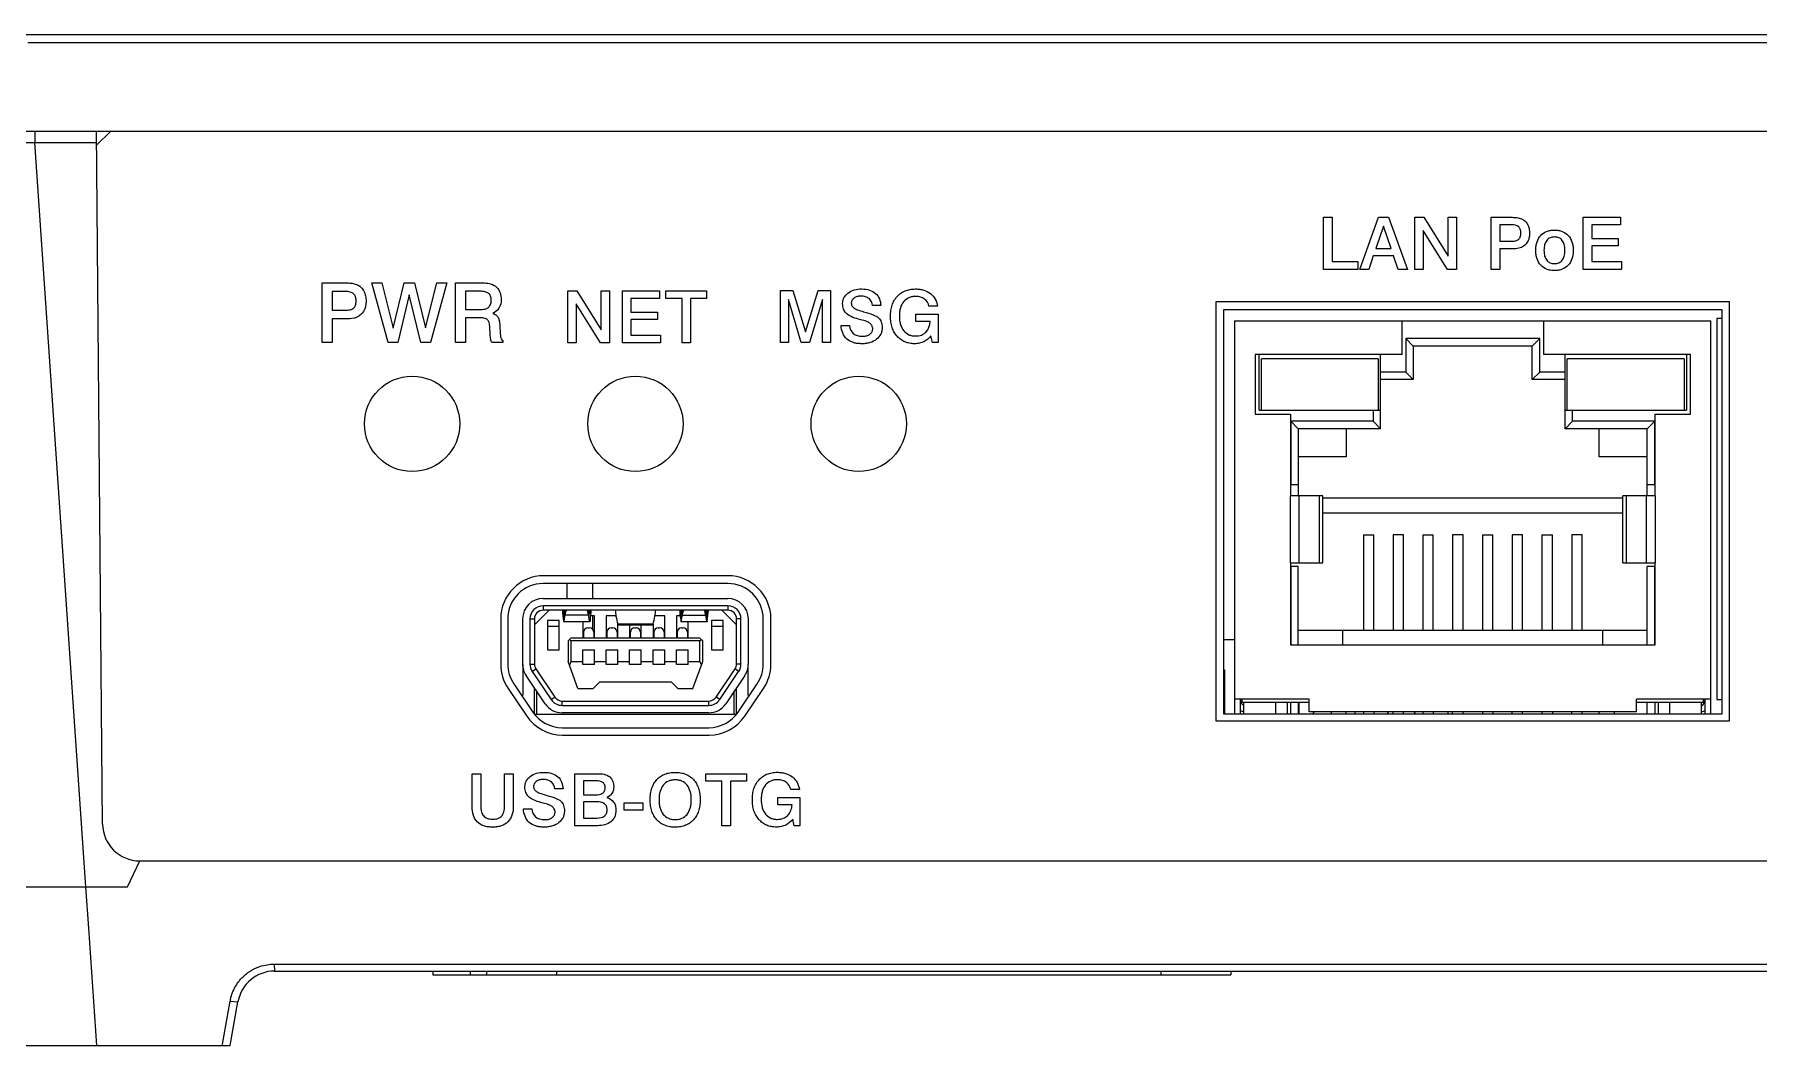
# Model space of a CAD drawing. Header units: inches. Extents: x 0 to 22, y 0 to 17.
# Drawn here: x 3.305 to 5.621, y 8.052 to 9.41 of the extents above; entities that cross this region are included whole.
import ezdxf

# ---------------------------------------------------------------- set-up
doc = ezdxf.new("R2010")
doc.units = ezdxf.units.IN
doc.header["$LTSCALE"] = 1.21
doc.header["$MEASUREMENT"] = 0
doc.layers.get('0').update_dxf_attribs({"linetype": 'CONTINUOUS'})
doc.layers.add('3_ALL_AXES', color=7, linetype='CONTINUOUS')
doc.layers.add('7_ALL_FEATURES', color=7, linetype='CONTINUOUS')

msp = doc.modelspace()

# ---------------------------------------------------------------- linework, layer by layer
at = {"color": 7, "linetype": 'Continuous'}
for p, q in [((2.9024, 9.4098), (7.9224, 9.4098)), ((2.9014, 9.2798), (7.9234, 9.2798)), ((3.3965, 8.3493), (3.3884, 9.2798)), ((3.4074, 9.2798), (3.3885, 9.2609)), ((2.9026, 9.2648), (3.3885, 9.2648)), ((4.9024, 9.04), (4.9024, 8.4973)), ((5.5724, 9.04), (4.9024, 9.04)), ((5.5724, 8.4973), (5.5724, 9.04)), ((4.9174, 9.025), (4.9174, 8.4973)), ((4.9174, 9.025), (5.5574, 9.025)), ((5.1424, 8.98), (5.1424, 9.025)), ((5.3324, 9.025), (5.3324, 8.98)), ((5.5574, 8.4973), (5.5574, 9.025)), ((5.5653, 9.0281), (5.5653, 8.5165)), ((5.5724, 9.0281), (5.5653, 9.0281)), ((5.1474, 9.0013), (5.1474, 8.9563)), ((5.1474, 9.0013), (5.1574, 8.9913)), ((5.3274, 9.0013), (5.1474, 9.0013)), ((5.1574, 8.9913), (5.1574, 8.9463)), ((5.3174, 8.9913), (5.1574, 8.9913)), ((5.3274, 9.0013), (5.3174, 8.9913)), ((5.3174, 8.9463), (5.3174, 8.9913)), ((5.3274, 8.9563), (5.3274, 9.0013)), ((4.9449, 8.98), (4.9449, 8.9)), ((5.1424, 8.98), (4.9449, 8.98)), ((4.9504, 8.9053), (4.9504, 8.98)), ((4.9534, 8.9053), (4.9534, 8.9743)), ((5.1104, 8.9743), (4.9534, 8.9743)), ((5.1104, 8.9743), (5.1104, 8.9053)), ((5.1134, 8.8803), (5.1134, 8.98)), ((5.5299, 8.98), (5.3324, 8.98)), ((5.3614, 8.8803), (5.3614, 8.98)), ((5.3644, 8.9053), (5.3644, 8.9743)), ((5.5214, 8.9743), (5.3644, 8.9743)), ((5.5214, 8.9743), (5.5214, 8.9053)), ((5.5244, 8.98), (5.5244, 8.9053)), ((5.5299, 8.9), (5.5299, 8.98)), ((5.1474, 8.9563), (5.1134, 8.9563)), ((5.1574, 8.9463), (5.1134, 8.9463)), ((5.1474, 8.9563), (5.1574, 8.9463)), ((5.3274, 8.9563), (5.3174, 8.9463)), ((5.3614, 8.9463), (5.3174, 8.9463)), ((5.3614, 8.9563), (5.3274, 8.9563)), ((4.9449, 8.9), (4.9924, 8.9)), ((4.9504, 8.9053), (5.1134, 8.9053)), ((4.9924, 8.9), (4.9924, 8.79)), ((5.1034, 8.9053), (5.1034, 8.8903)), ((5.3614, 8.9053), (5.5244, 8.9053)), ((5.3714, 8.8903), (5.3714, 8.9053)), ((5.4824, 8.79), (5.4824, 8.9)), ((5.4824, 8.9), (5.5299, 8.9)), ((4.9929, 8.8903), (4.9929, 8.8053)), ((4.9929, 8.8903), (5.0029, 8.8803)), ((5.1034, 8.8903), (4.9929, 8.8903)), ((5.0029, 8.8803), (5.0029, 8.79)), ((5.1134, 8.8803), (5.0029, 8.8803)), ((5.0674, 8.8803), (5.0674, 8.8423)), ((5.1034, 8.8903), (5.1134, 8.8803)), ((5.3714, 8.8903), (5.3614, 8.8803)), ((5.4719, 8.8803), (5.3614, 8.8803)), ((5.4819, 8.8903), (5.3714, 8.8903)), ((5.4074, 8.8423), (5.4074, 8.8803)), ((5.4819, 8.8903), (5.4719, 8.8803)), ((5.4719, 8.79), (5.4719, 8.8803)), ((5.4819, 8.8053), (5.4819, 8.8903)), ((5.0674, 8.8423), (5.0029, 8.8423)), ((5.4719, 8.8423), (5.4074, 8.8423)), ((4.9924, 8.8053), (5.0029, 8.8053)), ((5.4719, 8.8053), (5.4824, 8.8053)), ((5.0359, 8.79), (4.9924, 8.79)), ((5.0359, 8.7), (5.0359, 8.79)), ((5.0359, 8.7873), (5.4389, 8.7873)), ((5.4389, 8.7), (5.4389, 8.79)), ((5.4824, 8.79), (5.4389, 8.79)), ((5.0359, 8.7673), (5.4389, 8.7673)), ((5.0904, 8.7376), (5.0904, 8.6098)), ((5.0904, 8.7376), (5.1044, 8.7376)), ((5.1044, 8.6098), (5.1044, 8.7376)), ((5.1304, 8.7376), (5.1304, 8.6098)), ((5.1444, 8.7376), (5.1304, 8.7376)), ((5.1444, 8.6098), (5.1444, 8.7376)), ((5.1704, 8.7376), (5.1704, 8.6098)), ((5.1704, 8.7376), (5.1844, 8.7376)), ((5.1844, 8.6098), (5.1844, 8.7376)), ((5.2104, 8.7376), (5.2104, 8.6098)), ((5.2244, 8.7376), (5.2104, 8.7376)), ((5.2244, 8.6098), (5.2244, 8.7376)), ((5.2504, 8.7376), (5.2504, 8.6098)), ((5.2504, 8.7376), (5.2644, 8.7376)), ((5.2644, 8.6098), (5.2644, 8.7376)), ((5.2904, 8.7376), (5.2904, 8.6098)), ((5.3044, 8.7376), (5.2904, 8.7376)), ((5.3044, 8.6098), (5.3044, 8.7376)), ((5.3304, 8.7376), (5.3304, 8.6098)), ((5.3304, 8.7376), (5.3444, 8.7376)), ((5.3444, 8.6098), (5.3444, 8.7376)), ((5.3704, 8.7376), (5.3704, 8.6098)), ((5.3844, 8.7376), (5.3704, 8.7376)), ((5.3844, 8.6098), (5.3844, 8.7376)), ((4.9924, 8.7), (4.9924, 8.59)), ((4.9924, 8.7), (5.0359, 8.7)), ((5.0029, 8.6953), (4.9924, 8.6953)), ((4.9929, 8.6953), (4.9929, 8.59)), ((5.0029, 8.59), (5.0029, 8.6953)), ((5.4389, 8.7), (5.4824, 8.7)), ((5.4824, 8.6953), (5.4719, 8.6953)), ((5.4719, 8.59), (5.4719, 8.6953)), ((5.4819, 8.59), (5.4819, 8.6953)), ((5.4824, 8.59), (5.4824, 8.7)), ((4.0207, 8.6523), (4.0207, 8.6723)), ((3.9884, 8.6523), (4.2365, 8.6523)), ((4.2365, 8.6424), (3.9884, 8.6424)), ((3.9609, 8.5642), (3.9609, 8.6247)), ((3.9707, 8.6247), (3.9707, 8.5642)), ((3.9963, 8.6365), (3.9766, 8.6169)), ((3.9766, 8.6247), (3.9766, 8.5642)), ((4.2365, 8.6365), (3.9884, 8.6365)), ((3.9943, 8.6228), (3.9943, 8.5834)), ((4.0101, 8.6228), (3.9943, 8.6228)), ((4.0101, 8.5834), (4.0101, 8.6228)), ((4.016, 8.6333), (4.0163, 8.6326)), ((4.016, 8.6219), (4.0163, 8.6208)), ((4.0511, 8.6208), (4.0163, 8.6208)), ((4.0416, 8.6208), (4.0416, 8.5991)), ((4.0514, 8.6333), (4.0511, 8.6326)), ((4.0514, 8.6219), (4.0511, 8.6208)), ((4.0573, 8.6287), (4.0524, 8.6287)), ((4.0573, 8.5991), (4.0573, 8.6287)), ((4.0731, 8.6287), (4.0731, 8.5991)), ((4.0864, 8.6287), (4.0731, 8.6287)), ((4.0888, 8.5991), (4.0888, 8.6178)), ((4.1361, 8.6178), (4.1361, 8.5991)), ((4.1518, 8.6287), (4.1385, 8.6287)), ((4.1518, 8.5991), (4.1518, 8.6287)), ((4.1676, 8.6287), (4.1676, 8.5991)), ((4.1725, 8.6287), (4.1676, 8.6287)), ((4.1735, 8.6333), (4.1738, 8.6326)), ((4.1735, 8.6219), (4.1738, 8.6208)), ((4.2086, 8.6208), (4.1738, 8.6208)), ((4.1833, 8.5991), (4.1833, 8.6208)), ((4.2089, 8.6333), (4.2086, 8.6326)), ((4.2089, 8.6219), (4.2086, 8.6208)), ((4.2148, 8.6228), (4.2148, 8.5834)), ((4.2305, 8.6228), (4.2148, 8.6228)), ((4.2483, 8.6169), (4.2286, 8.6365)), ((4.2305, 8.5834), (4.2305, 8.6228)), ((4.2483, 8.5642), (4.2483, 8.6247)), ((4.2542, 8.5642), (4.2542, 8.6247)), ((4.264, 8.6247), (4.264, 8.5642)), ((3.9943, 8.6149), (4.0101, 8.6149)), ((4.0219, 8.5952), (4.0258, 8.5991)), ((4.0219, 8.5952), (4.0219, 8.5676)), ((4.0258, 8.5952), (4.0239, 8.5972)), ((4.1991, 8.5991), (4.0258, 8.5991)), ((4.0258, 8.5952), (4.0258, 8.5676)), ((4.1991, 8.5952), (4.0258, 8.5952)), ((4.0426, 8.607), (4.0426, 8.5991)), ((4.0485, 8.6129), (4.0504, 8.6129)), ((4.0563, 8.607), (4.0563, 8.5991)), ((4.0741, 8.607), (4.0741, 8.5991)), ((4.08, 8.6129), (4.0819, 8.6129)), ((4.0878, 8.607), (4.0878, 8.5991)), ((4.0895, 8.6169), (4.1354, 8.6169)), ((4.1046, 8.6169), (4.1046, 8.5991)), ((4.1055, 8.607), (4.1055, 8.5991)), ((4.1115, 8.6129), (4.1134, 8.6129)), ((4.1193, 8.607), (4.1193, 8.5991)), ((4.1203, 8.5991), (4.1203, 8.6169)), ((4.137, 8.607), (4.137, 8.5991)), ((4.1429, 8.6129), (4.1449, 8.6129)), ((4.1508, 8.607), (4.1508, 8.5991)), ((4.1685, 8.607), (4.1685, 8.5991)), ((4.1744, 8.6129), (4.1764, 8.6129)), ((4.1823, 8.607), (4.1823, 8.5991)), ((4.203, 8.5952), (4.1991, 8.5991)), ((4.1991, 8.5952), (4.201, 8.5972)), ((4.1991, 8.5676), (4.1991, 8.5952)), ((4.203, 8.5676), (4.203, 8.5952)), ((4.2148, 8.6149), (4.2305, 8.6149)), ((4.9174, 8.5968), (4.9024, 8.5968)), ((5.0029, 8.6098), (5.4719, 8.6098)), ((5.0624, 8.6098), (5.0624, 8.59)), ((5.4124, 8.59), (5.4124, 8.6098)), ((3.9943, 8.5834), (4.0101, 8.5834)), ((4.0416, 8.5637), (4.0416, 8.5834)), ((4.0416, 8.5834), (4.0573, 8.5834)), ((4.0573, 8.5637), (4.0573, 8.5834)), ((4.0731, 8.5637), (4.0731, 8.5834)), ((4.0731, 8.5834), (4.0888, 8.5834)), ((4.0888, 8.5637), (4.0888, 8.5834)), ((4.1046, 8.5637), (4.1046, 8.5834)), ((4.1046, 8.5834), (4.1203, 8.5834)), ((4.1203, 8.5637), (4.1203, 8.5834)), ((4.1361, 8.5637), (4.1361, 8.5834)), ((4.1361, 8.5834), (4.1518, 8.5834)), ((4.1518, 8.5637), (4.1518, 8.5834)), ((4.1676, 8.5637), (4.1676, 8.5834)), ((4.1676, 8.5834), (4.1833, 8.5834)), ((4.1833, 8.5637), (4.1833, 8.5834)), ((4.2148, 8.5834), (4.2305, 8.5834)), ((4.9924, 8.59), (5.4824, 8.59)), ((3.9609, 8.5637), (3.9609, 8.5224)), ((3.9911, 8.5109), (3.9656, 8.5487)), ((3.9737, 8.5543), (3.9993, 8.5164)), ((3.9786, 8.5576), (4.0042, 8.5197)), ((4.0351, 8.5312), (4.0219, 8.5676)), ((4.0258, 8.5676), (4.0237, 8.5627)), ((4.0258, 8.5676), (4.0416, 8.5676)), ((4.0573, 8.5637), (4.0416, 8.5637)), ((4.0573, 8.5676), (4.0731, 8.5676)), ((4.0888, 8.5637), (4.0731, 8.5637)), ((4.0888, 8.5676), (4.1046, 8.5676)), ((4.1203, 8.5637), (4.1046, 8.5637)), ((4.1203, 8.5676), (4.1361, 8.5676)), ((4.1518, 8.5637), (4.1361, 8.5637)), ((4.1518, 8.5676), (4.1676, 8.5676)), ((4.1833, 8.5637), (4.1676, 8.5637)), ((4.1833, 8.5676), (4.1991, 8.5676)), ((4.1897, 8.5312), (4.203, 8.5676)), ((4.1991, 8.5676), (4.2012, 8.5627)), ((4.2207, 8.5197), (4.2462, 8.5576)), ((4.2256, 8.5164), (4.2511, 8.5543)), ((4.2593, 8.5487), (4.2337, 8.5109)), ((4.264, 8.5224), (4.264, 8.5637)), ((4.9024, 8.5563), (4.9039, 8.5563)), ((4.9039, 8.5563), (4.9039, 8.4973)), ((3.9766, 8.4975), (3.9766, 8.5324)), ((3.9798, 8.4968), (3.9798, 8.5278)), ((4.0351, 8.5312), (4.0556, 8.5312)), ((4.0556, 8.5312), (4.0645, 8.5401)), ((4.0645, 8.5401), (4.1604, 8.5401)), ((4.1604, 8.5401), (4.1693, 8.5312)), ((4.1693, 8.5312), (4.1897, 8.5312)), ((4.2451, 8.4968), (4.2451, 8.5278)), ((4.2483, 8.4975), (4.2483, 8.5324)), ((4.014, 8.5145), (4.2109, 8.5145)), ((4.014, 8.5086), (4.2109, 8.5086)), ((5.0174, 8.517), (4.9174, 8.517)), ((4.9251, 8.517), (4.9251, 8.4973)), ((4.9251, 8.5005), (4.9261, 8.5015)), ((5.0174, 8.5123), (4.9263, 8.5123)), ((4.9274, 8.5123), (4.9274, 8.517)), ((4.9299, 8.4973), (4.9299, 8.5123)), ((4.9729, 8.4973), (4.9729, 8.5123)), ((4.9879, 8.5123), (4.9879, 8.4973)), ((5.0029, 8.5123), (5.0029, 8.4973)), ((5.0039, 8.5123), (5.0039, 8.4973)), ((5.0174, 8.5), (5.0174, 8.517)), ((5.5574, 8.517), (5.4574, 8.517)), ((5.4574, 8.5), (5.4574, 8.517)), ((5.5486, 8.5123), (5.4574, 8.5123)), ((5.4719, 8.4973), (5.4719, 8.5123)), ((5.4869, 8.4973), (5.4869, 8.5123)), ((5.5019, 8.5123), (5.5019, 8.4973)), ((5.5449, 8.4973), (5.5449, 8.5123)), ((5.5474, 8.5123), (5.5474, 8.517)), ((5.5497, 8.4973), (5.5497, 8.517)), ((5.5653, 8.5165), (5.5724, 8.5165)), ((3.9773, 8.4968), (4.2475, 8.4968)), ((4.2109, 8.4987), (4.014, 8.4987)), ((4.9024, 8.4973), (5.5724, 8.4973)), ((5.4574, 8.5), (5.0174, 8.5)), ((5.0219, 8.4973), (5.0246, 8.5)), ((5.0474, 8.5), (5.0474, 8.4973)), ((5.0674, 8.4973), (5.0674, 8.5)), ((5.0789, 8.5), (5.0789, 8.4973)), ((5.0904, 8.5), (5.0904, 8.4973)), ((5.1044, 8.5), (5.1044, 8.4973)), ((5.1219, 8.4973), (5.1246, 8.5)), ((5.1304, 8.4973), (5.1304, 8.5)), ((5.1444, 8.4973), (5.1444, 8.5)), ((5.1582, 8.5), (5.1609, 8.4973)), ((5.1704, 8.5), (5.1704, 8.4973)), ((5.1844, 8.5), (5.1844, 8.4973)), ((5.2039, 8.5), (5.2039, 8.4973)), ((5.2104, 8.4973), (5.2104, 8.5)), ((5.2244, 8.4973), (5.2244, 8.5)), ((5.2504, 8.5), (5.2504, 8.4973)), ((5.2644, 8.5), (5.2644, 8.4973)), ((5.2904, 8.4973), (5.2904, 8.5)), ((5.3044, 8.4973), (5.3044, 8.5)), ((5.3304, 8.5), (5.3304, 8.4973)), ((5.3444, 8.5), (5.3444, 8.4973)), ((5.3704, 8.4973), (5.3704, 8.5)), ((5.3844, 8.4973), (5.3844, 8.5)), ((5.4074, 8.4973), (5.4074, 8.5)), ((5.4274, 8.5), (5.4274, 8.4973)), ((3.4301, 8.2648), (3.4464, 8.2998)), ((3.4464, 8.2998), (7.3784, 8.2998)), ((2.9778, 8.2648), (3.4301, 8.2648)), ((3.627, 8.161), (7.1979, 8.161)), ((3.6276, 8.1518), (7.1973, 8.1518)), ((3.8404, 8.1518), (3.8404, 8.1468)), ((3.8404, 8.1468), (4.9124, 8.1468)), ((3.9124, 8.1518), (3.9124, 8.1468)), ((4.9124, 8.1518), (4.9124, 8.1468)), ((3.5576, 8.0536), (3.5679, 8.1114)), ((3.568, 8.0518), (3.5783, 8.1105)), ((3.0243, 8.0518), (3.568, 8.0518)), ((3.5573, 8.0518), (3.5576, 8.0536))]:
    msp.add_line(p, q, dxfattribs=at)
at = {"color": 9, "linetype": 'Continuous'}
for p, q in [((3.2959, 9.399), (7.529, 9.399)), ((3.3055, 9.2798), (3.3055, 9.2648)), ((3.305, 9.2648), (3.3737, 8.2648)), ((4.9924, 8.7), (4.9924, 8.79)), ((5.0039, 8.79), (5.0039, 8.7)), ((5.0313, 8.7), (5.0313, 8.79)), ((5.4436, 8.79), (5.4436, 8.7)), ((5.471, 8.7), (5.471, 8.79)), ((5.4824, 8.79), (5.4824, 8.7)), ((3.9884, 8.6424), (3.9884, 8.6365)), ((4.2365, 8.6424), (4.2365, 8.6365)), ((3.9707, 8.6247), (3.9766, 8.6247)), ((4.016, 8.6219), (4.016, 8.6333)), ((4.016, 8.6333), (4.0167, 8.6333)), ((4.0179, 8.63), (4.0179, 8.6365)), ((4.0494, 8.63), (4.0179, 8.63)), ((4.0494, 8.6365), (4.0494, 8.63)), ((4.0507, 8.6333), (4.0514, 8.6333)), ((4.0514, 8.6333), (4.0514, 8.6219)), ((4.1361, 8.6178), (4.0888, 8.6178)), ((4.1735, 8.6333), (4.1735, 8.6219)), ((4.1742, 8.6333), (4.1735, 8.6333)), ((4.1754, 8.6365), (4.1754, 8.63)), ((4.1754, 8.63), (4.2069, 8.63)), ((4.2069, 8.63), (4.2069, 8.6365)), ((4.2089, 8.6333), (4.2082, 8.6333)), ((4.2089, 8.6219), (4.2089, 8.6333)), ((4.2542, 8.6247), (4.2483, 8.6247)), ((3.9707, 8.5642), (3.9766, 8.5642)), ((3.9737, 8.5543), (3.9786, 8.5576)), ((4.2511, 8.5543), (4.2462, 8.5576)), ((4.2542, 8.5642), (4.2483, 8.5642)), ((4.9039, 8.5268), (4.9024, 8.5268)), ((3.9993, 8.5164), (4.0042, 8.5197)), ((4.014, 8.5086), (4.014, 8.5145)), ((4.2109, 8.5086), (4.2109, 8.5145)), ((4.2256, 8.5164), (4.2207, 8.5197)), ((4.9926, 8.5123), (4.9926, 8.4973)), ((5.4823, 8.4973), (5.4823, 8.5123)), ((3.3737, 8.2648), (3.3775, 8.2094)), ((3.3775, 8.2094), (3.3884, 8.0518)), ((3.627, 8.161), (3.6276, 8.1518)), ((3.8904, 8.1518), (3.8904, 8.1468)), ((4.0064, 8.1518), (4.0064, 8.1468)), ((4.8184, 8.1518), (4.8184, 8.1468)), ((3.5679, 8.1114), (3.5783, 8.1105))]:
    msp.add_line(p, q, dxfattribs=at)
at = {"color": 2, "linetype": 'Continuous'}
for p, q in [((5.0367, 9.0943), (5.0367, 9.1642)), ((5.0367, 9.1642), (5.0483, 9.1642)), ((5.0483, 9.1642), (5.0483, 9.1049)), ((5.0856, 9.0943), (5.111, 9.1642)), ((5.1175, 9.1524), (5.1071, 9.1221)), ((5.111, 9.1642), (5.1241, 9.1642)), ((5.1279, 9.1221), (5.1175, 9.1524)), ((5.1241, 9.1642), (5.1497, 9.0943)), ((5.1594, 9.0943), (5.1594, 9.1642)), ((5.1594, 9.1642), (5.1717, 9.1642)), ((5.1717, 9.1642), (5.2043, 9.1119)), ((5.2043, 9.1119), (5.2043, 9.1642)), ((5.2043, 9.1642), (5.2156, 9.1642)), ((5.2156, 9.1642), (5.2156, 9.0943)), ((5.2622, 9.0943), (5.2622, 9.1642)), ((5.2622, 9.1642), (5.2889, 9.1642)), ((5.2739, 9.1541), (5.2739, 9.132)), ((5.2896, 9.1541), (5.2739, 9.1541)), ((5.3858, 9.0943), (5.3858, 9.1642)), ((5.3858, 9.1642), (5.436, 9.1642)), ((5.3973, 9.1539), (5.3973, 9.1357)), ((5.436, 9.1539), (5.3973, 9.1539)), ((5.436, 9.1642), (5.436, 9.1539)), ((5.1706, 9.1466), (5.1706, 9.0943)), ((5.2033, 9.0943), (5.1706, 9.1466)), ((5.2739, 9.132), (5.289, 9.132)), ((5.3973, 9.1357), (5.433, 9.1357)), ((5.433, 9.1357), (5.433, 9.1259)), ((5.0483, 9.1049), (5.0828, 9.1049)), ((5.0828, 9.1049), (5.0828, 9.0943)), ((5.1038, 9.1124), (5.0977, 9.0943)), ((5.131, 9.1124), (5.1038, 9.1124)), ((5.1071, 9.1221), (5.1279, 9.1221)), ((5.1373, 9.0943), (5.131, 9.1124)), ((5.2739, 9.1218), (5.2739, 9.0943)), ((5.2897, 9.1218), (5.2739, 9.1218)), ((5.3973, 9.1259), (5.3973, 9.1048)), ((5.433, 9.1259), (5.3973, 9.1259)), ((5.3973, 9.1048), (5.4372, 9.1048)), ((5.4372, 9.1048), (5.4372, 9.0943)), ((5.0828, 9.0943), (5.0367, 9.0943)), ((5.0977, 9.0943), (5.0856, 9.0943)), ((5.1497, 9.0943), (5.1373, 9.0943)), ((5.1706, 9.0943), (5.1594, 9.0943)), ((5.2156, 9.0943), (5.2033, 9.0943)), ((5.2739, 9.0943), (5.2622, 9.0943)), ((5.4372, 9.0943), (5.3858, 9.0943)), ((3.6916, 8.9962), (3.6916, 9.0761)), ((3.6916, 9.0761), (3.7221, 9.0761)), ((3.7049, 9.0646), (3.7049, 9.0394)), ((3.7229, 9.0646), (3.7049, 9.0646)), ((3.7802, 8.9962), (3.7584, 9.0761)), ((3.7584, 9.0761), (3.7718, 9.0761)), ((3.7718, 9.0761), (3.787, 9.0155)), ((3.787, 9.0155), (3.8015, 9.0761)), ((3.8085, 9.0601), (3.7931, 8.9962)), ((3.8015, 9.0761), (3.8156, 9.0761)), ((3.8242, 8.9962), (3.8085, 9.0601)), ((3.8156, 9.0761), (3.8305, 9.0158)), ((3.8305, 9.0158), (3.8457, 9.0761)), ((3.8589, 9.0761), (3.837, 8.9962)), ((3.8457, 9.0761), (3.8589, 9.0761)), ((3.8708, 8.9962), (3.8708, 9.0761)), ((3.8708, 9.0761), (3.9053, 9.0761)), ((3.8839, 9.0649), (3.8839, 9.0403)), ((3.9033, 9.0649), (3.8839, 9.0649)), ((3.9053, 9.0761), (3.9095, 9.076)), ((4.0214, 8.9955), (4.0214, 9.0654)), ((4.0214, 9.0654), (4.0338, 9.0654)), ((4.0338, 9.0654), (4.0663, 9.0131)), ((4.0663, 9.0131), (4.0663, 9.0654)), ((4.0663, 9.0654), (4.0776, 9.0654)), ((4.0776, 9.0654), (4.0776, 8.9955)), ((4.0948, 8.9955), (4.0948, 9.0654)), ((4.0948, 9.0654), (4.1449, 9.0654)), ((4.1449, 9.0654), (4.1449, 9.0552)), ((4.1534, 9.0552), (4.1534, 9.0654)), ((4.1534, 9.0654), (4.208, 9.0654)), ((4.208, 9.0654), (4.208, 9.0552)), ((4.3071, 8.9962), (4.3071, 9.0661)), ((4.3071, 9.0661), (4.324, 9.0661)), ((4.324, 9.0661), (4.3408, 9.0102)), ((4.3408, 9.0102), (4.3578, 9.0661)), ((4.3578, 9.0661), (4.3747, 9.0661)), ((4.3747, 9.0661), (4.3747, 8.9962)), ((3.7049, 9.0394), (3.7222, 9.0394)), ((3.8839, 9.0403), (3.903, 9.0403)), ((4.0326, 9.0478), (4.0326, 8.9955)), ((4.0653, 8.9955), (4.0326, 9.0478)), ((4.1062, 9.0552), (4.1062, 9.0369)), ((4.1449, 9.0552), (4.1062, 9.0552)), ((4.1062, 9.0369), (4.1419, 9.0369)), ((4.1419, 9.0369), (4.1419, 9.0271)), ((4.175, 9.0552), (4.1534, 9.0552)), ((4.175, 8.9955), (4.175, 9.0552)), ((4.1866, 9.0552), (4.1866, 8.9955)), ((4.208, 9.0552), (4.1866, 9.0552)), ((4.3179, 9.054), (4.3179, 8.9962)), ((4.335, 8.9962), (4.3179, 9.054)), ((4.3637, 9.054), (4.3464, 8.9962)), ((4.3637, 8.9962), (4.3637, 9.054)), ((4.4419, 9.0457), (4.4309, 9.0457)), ((4.4893, 9.0243), (4.4893, 9.034)), ((4.4893, 9.034), (4.5191, 9.034)), ((4.5183, 9.0447), (4.5068, 9.0447)), ((4.5191, 9.034), (4.5191, 8.9962)), ((3.7049, 9.0277), (3.7049, 8.9962)), ((3.723, 9.0277), (3.7049, 9.0277)), ((3.884, 9.0291), (3.884, 8.9962)), ((3.9042, 9.0291), (3.884, 9.0291)), ((3.9173, 9.0067), (3.9168, 9.0163)), ((3.9301, 9.0192), (3.9308, 9.0078)), ((4.1062, 9.0271), (4.1062, 9.006)), ((4.1419, 9.0271), (4.1062, 9.0271)), ((4.3888, 9.0187), (4.4, 9.0187)), ((4.4153, 9.0267), (4.4122, 9.0274)), ((4.5084, 9.0243), (4.4893, 9.0243)), ((3.7049, 8.9962), (3.6916, 8.9962)), ((3.7931, 8.9962), (3.7802, 8.9962)), ((3.837, 8.9962), (3.8242, 8.9962)), ((3.884, 8.9962), (3.8708, 8.9962)), ((3.9342, 8.9962), (3.9193, 8.9962)), ((3.9342, 8.9986), (3.9342, 8.9962)), ((4.0326, 8.9955), (4.0214, 8.9955)), ((4.0776, 8.9955), (4.0653, 8.9955)), ((4.1462, 8.9955), (4.0948, 8.9955)), ((4.1062, 9.006), (4.1462, 9.006)), ((4.1462, 9.006), (4.1462, 8.9955)), ((4.1866, 8.9955), (4.175, 8.9955)), ((4.3179, 8.9962), (4.3071, 8.9962)), ((4.3464, 8.9962), (4.335, 8.9962)), ((4.3747, 8.9962), (4.3637, 8.9962)), ((4.5114, 8.9962), (4.5095, 9.0051)), ((4.5191, 8.9962), (4.5114, 8.9962)), ((3.893, 8.3728), (3.893, 8.4169)), ((3.893, 8.4169), (3.9046, 8.4169)), ((3.9046, 8.4169), (3.9046, 8.3735)), ((3.9366, 8.3735), (3.9366, 8.4169)), ((3.9366, 8.4169), (3.9483, 8.4169)), ((3.9483, 8.4169), (3.9483, 8.3728)), ((4.0312, 8.347), (4.0312, 8.4169)), ((4.0312, 8.4169), (4.0615, 8.4169)), ((4.207, 8.4067), (4.207, 8.4169)), ((4.207, 8.4169), (4.2616, 8.4169)), ((4.2616, 8.4169), (4.2616, 8.4067)), ((4.0151, 8.3965), (4.004, 8.3965)), ((4.0426, 8.4072), (4.0426, 8.3885)), ((4.0595, 8.4072), (4.0426, 8.4072)), ((4.0426, 8.3885), (4.0591, 8.3885)), ((4.2286, 8.4067), (4.207, 8.4067)), ((4.2286, 8.347), (4.2286, 8.4067)), ((4.2402, 8.4067), (4.2402, 8.347)), ((4.2616, 8.4067), (4.2402, 8.4067)), ((4.3327, 8.3955), (4.3212, 8.3955)), ((3.9619, 8.3695), (3.9732, 8.3695)), ((3.9884, 8.3774), (3.9854, 8.3782)), ((4.0426, 8.379), (4.0426, 8.3573)), ((4.0602, 8.379), (4.0426, 8.379)), ((4.0974, 8.3678), (4.0974, 8.3778)), ((4.0974, 8.3778), (4.1223, 8.3778)), ((4.1223, 8.3678), (4.0974, 8.3678)), ((4.1223, 8.3778), (4.1223, 8.3678)), ((4.3036, 8.3751), (4.3036, 8.3848)), ((4.3036, 8.3848), (4.3335, 8.3848)), ((4.3228, 8.3751), (4.3036, 8.3751)), ((4.3335, 8.3848), (4.3335, 8.347)), ((4.0618, 8.347), (4.0312, 8.347)), ((4.0426, 8.3573), (4.0609, 8.3573)), ((4.2402, 8.347), (4.2286, 8.347)), ((4.3258, 8.347), (4.3239, 8.3558)), ((4.3335, 8.347), (4.3258, 8.347))]:
    msp.add_line(p, q, dxfattribs=at)
at = {"color": 7, "linetype": 'Continuous'}
for centre, radius, start, end in [((3.9884, 8.6247), 0.0276, 90, 180), ((3.9884, 8.6247), 0.0177, 90, 180), ((4.2365, 8.6247), 0.0276, 0, 90), ((4.2365, 8.6247), 0.0177, 0, 90), ((3.9884, 8.6247), 0.0118, 90, 180), ((4.1801, 8.6485), 0.1663, 184.1181, 189.2096), ((4.1834, 8.6603), 0.1696, 188.0691, 189.1854), ((3.884, 8.6603), 0.1696, 350.8146, 351.9309), ((3.8852, 8.6488), 0.1683, 350.8094, 353.1471), ((3.8884, 8.6484), 0.1652, 353.1429, 355.8873), ((4.1871, 8.6466), 0.1024, 185.6419, 190.0916), ((4.1938, 8.6478), 0.1092, 190.086, 195.961), ((4.0311, 8.6478), 0.1092, 344.039, 349.914), ((4.0378, 8.6466), 0.1024, 349.9084, 354.3581), ((4.3365, 8.6484), 0.1652, 184.1127, 186.8571), ((4.3396, 8.6488), 0.1683, 186.8529, 189.1906), ((4.3408, 8.6603), 0.1696, 188.0691, 189.1854), ((4.0415, 8.6603), 0.1696, 350.8146, 351.9309), ((4.0447, 8.6485), 0.1663, 350.7904, 355.8819), ((4.2365, 8.6247), 0.0118, 0, 90), ((4.0485, 8.607), 0.00591, 90, 180), ((4.0504, 8.607), 0.00591, 0, 90), ((4.08, 8.607), 0.00591, 90, 180), ((4.0819, 8.607), 0.00591, 0, 90), ((4.1115, 8.607), 0.00591, 90, 180), ((4.1134, 8.607), 0.00591, 0, 90), ((4.1429, 8.607), 0.00591, 90, 180), ((4.1449, 8.607), 0.00591, 0, 90), ((4.1744, 8.607), 0.00591, 90, 180), ((4.1764, 8.607), 0.00591, 0, 90), ((3.9884, 8.5642), 0.0276, 180, 214.0278), ((3.9884, 8.5642), 0.0177, 180, 214.0278), ((3.9884, 8.5642), 0.0118, 180, 214.0278), ((4.2365, 8.5642), 0.0118, 325.9722, 360), ((4.2365, 8.5642), 0.0177, 325.9722, 360), ((4.2365, 8.5642), 0.0276, 325.9722, 360), ((3.951, 8.5224), 0.00984, 348.0689, 360), ((4.014, 8.5263), 0.0276, 214.0278, 270), ((4.014, 8.5263), 0.0177, 214.0278, 270), ((4.014, 8.5263), 0.0118, 214.0278, 270), ((4.2109, 8.5263), 0.0118, 270, 325.9722), ((4.2109, 8.5263), 0.0177, 270, 325.9722), ((4.2109, 8.5263), 0.0276, 270, 325.9722), ((4.2739, 8.5224), 0.00984, 180, 191.9311), ((4.9351, 8.5167), 0.01, 180.3192, 238.3739), ((4.9351, 8.5167), 0.0177, 235.3224, 252.853), ((5.5397, 8.5167), 0.01, 301.6264, 359.6808), ((5.5397, 8.5167), 0.0177, 287.147, 304.6775), ((3.4464, 8.3497), 0.0499, 180.5, 270), ((3.6276, 8.1018), 0.05, 90, 170), ((3.6281, 8.1006), 0.0612, 167.7121, 169.8289)]:
    msp.add_arc(centre, radius, start, end, dxfattribs=at)
at = {"color": 2, "linetype": 'Continuous'}
for points, knots in [([(5.2889, 9.1642), (5.2907, 9.1642), (5.2939, 9.1641), (5.2981, 9.1637), (5.3014, 9.1629), (5.3048, 9.1614), (5.3084, 9.1587), (5.3116, 9.1543), (5.3134, 9.1488), (5.3139, 9.143), (5.3135, 9.1375), (5.3114, 9.1312), (5.3076, 9.1264), (5.3029, 9.1236), (5.2975, 9.1219), (5.293, 9.1218), (5.2897, 9.1218)], [0, 0, 0, 0, 0.075629, 0.12897, 0.17018, 0.209014, 0.279697, 0.350205, 0.425816, 0.510564, 0.581796, 0.648198, 0.774669, 0.819628, 0.867065, 1, 1, 1, 1]), ([(5.289, 9.132), (5.291, 9.132), (5.2945, 9.1322), (5.2992, 9.1341), (5.3018, 9.1382), (5.3022, 9.143), (5.3018, 9.1477), (5.2983, 9.1534), (5.2929, 9.1541), (5.2896, 9.1541)], [0, 0, 0, 0, 0.157679, 0.273124, 0.37831, 0.5096, 0.639839, 0.746206, 1, 1, 1, 1]), ([(5.3461, 9.0926), (5.3446, 9.0927), (5.3414, 9.093), (5.3352, 9.0946), (5.3281, 9.0994), (5.3239, 9.1069), (5.3223, 9.114), (5.3219, 9.1199), (5.3223, 9.1257), (5.3239, 9.1328), (5.328, 9.1403), (5.3351, 9.1451), (5.3417, 9.1469), (5.3453, 9.1471), (5.3471, 9.1471)], [0, 0, 0, 0, 0.05435, 0.116419, 0.232888, 0.353472, 0.420072, 0.493574, 0.567092, 0.633738, 0.7544, 0.870156, 0.932297, 1, 1, 1, 1]), ([(5.3472, 9.1378), (5.3452, 9.1378), (5.3412, 9.1372), (5.3362, 9.1333), (5.3341, 9.1284), (5.3332, 9.1238), (5.3331, 9.1199), (5.3332, 9.1159), (5.3341, 9.1113), (5.3362, 9.1064), (5.3412, 9.1026), (5.3451, 9.102), (5.3472, 9.102)], [0, 0, 0, 0, 0.118952, 0.228091, 0.350121, 0.420971, 0.500461, 0.579881, 0.65053, 0.771767, 0.880757, 1, 1, 1, 1]), ([(5.3471, 9.1471), (5.349, 9.1471), (5.3526, 9.1469), (5.3592, 9.1451), (5.3663, 9.1403), (5.3705, 9.1328), (5.3721, 9.1257), (5.3725, 9.1199), (5.3721, 9.114), (5.3705, 9.107), (5.3663, 9.0994), (5.3593, 9.0946), (5.3527, 9.0929), (5.3487, 9.0926), (5.3465, 9.0926), (5.3461, 9.0926)], [0, 0, 0, 0, 0.066058, 0.126777, 0.240049, 0.357864, 0.422641, 0.493964, 0.56527, 0.629969, 0.747317, 0.860762, 0.921011, 0.986774, 1, 1, 1, 1]), ([(5.3472, 9.102), (5.3493, 9.102), (5.3533, 9.1026), (5.3582, 9.1064), (5.3603, 9.1113), (5.3611, 9.1159), (5.3613, 9.1199), (5.3611, 9.1238), (5.3603, 9.1284), (5.3582, 9.1333), (5.3533, 9.1372), (5.3493, 9.1378), (5.3472, 9.1378)], [0, 0, 0, 0, 0.118517, 0.227431, 0.348903, 0.419722, 0.499366, 0.57908, 0.650089, 0.772155, 0.881169, 1, 1, 1, 1]), ([(3.7221, 9.0761), (3.7242, 9.0761), (3.7279, 9.0761), (3.7327, 9.0756), (3.7363, 9.0747), (3.7402, 9.0729), (3.7444, 9.0699), (3.748, 9.0648), (3.7501, 9.0585), (3.7507, 9.0519), (3.7501, 9.0456), (3.7479, 9.0385), (3.7435, 9.0329), (3.7381, 9.0298), (3.732, 9.0278), (3.7268, 9.0277), (3.723, 9.0277)], [0, 0, 0, 0, 0.075659, 0.12921, 0.170275, 0.209147, 0.279795, 0.350324, 0.425919, 0.510657, 0.5819, 0.648229, 0.77481, 0.819761, 0.867138, 1, 1, 1, 1]), ([(3.7222, 9.0394), (3.7245, 9.0394), (3.7285, 9.0396), (3.7339, 9.0418), (3.7363, 9.0455), (3.737, 9.0489), (3.7372, 9.0519), (3.737, 9.0548), (3.7363, 9.0583), (3.734, 9.0619), (3.7289, 9.0643), (3.7251, 9.0646), (3.7229, 9.0646)], [0, 0, 0, 0, 0.156647, 0.271622, 0.376283, 0.437363, 0.507386, 0.576514, 0.63739, 0.743223, 0.855213, 1, 1, 1, 1]), ([(3.903, 9.0403), (3.9054, 9.0403), (3.9095, 9.0406), (3.9151, 9.0427), (3.9176, 9.0464), (3.9185, 9.0498), (3.9187, 9.0527), (3.9185, 9.0556), (3.9177, 9.059), (3.9152, 9.0626), (3.9097, 9.0646), (3.9056, 9.0649), (3.9033, 9.0649)], [0, 0, 0, 0, 0.158723, 0.275199, 0.378847, 0.438012, 0.505411, 0.571157, 0.628926, 0.730352, 0.844428, 1, 1, 1, 1]), ([(3.9095, 9.076), (3.9153, 9.076), (3.9283, 9.0725), (3.932, 9.0596), (3.932, 9.0538)], [0, 0, 0, 0, 0.503617, 1, 1, 1, 1]), ([(4.4122, 9.0274), (4.4088, 9.0283), (4.4029, 9.0302), (4.3955, 9.0346), (4.3914, 9.041), (4.3906, 9.0472), (4.3911, 9.0524), (4.3929, 9.0576), (4.3978, 9.0632), (4.4065, 9.0673), (4.4132, 9.068), (4.4168, 9.068)], [0, 0, 0, 0, 0.15367, 0.267875, 0.365011, 0.473071, 0.533823, 0.591638, 0.711249, 0.845048, 1, 1, 1, 1]), ([(4.4309, 9.0457), (4.4306, 9.0491), (4.4282, 9.0546), (4.4214, 9.0579), (4.4157, 9.0586), (4.4103, 9.058), (4.4061, 9.056), (4.4031, 9.053), (4.4024, 9.0501), (4.4025, 9.0485), (4.4025, 9.0483)], [0, 0, 0, 0, 0.255646, 0.390025, 0.54487, 0.674085, 0.787589, 0.887203, 0.979577, 1, 1, 1, 1]), ([(4.4168, 9.068), (4.4202, 9.068), (4.4268, 9.0672), (4.4353, 9.0626), (4.4409, 9.055), (4.4419, 9.0488), (4.4419, 9.0457)], [0, 0, 0, 0, 0.27659, 0.51983, 0.751994, 1, 1, 1, 1]), ([(4.4624, 9.0559), (4.4629, 9.0566), (4.4649, 9.059), (4.4688, 9.0625), (4.4747, 9.0657), (4.4813, 9.0676), (4.4879, 9.0681), (4.4942, 9.0677), (4.5013, 9.0663), (4.5122, 9.0611), (4.5174, 9.0512), (4.5183, 9.0447)], [0, 0, 0, 0, 0.0379, 0.130624, 0.221918, 0.316348, 0.418039, 0.50297, 0.581216, 0.724957, 1, 1, 1, 1]), ([(4.5068, 9.0447), (4.506, 9.0485), (4.5027, 9.054), (4.4954, 9.0575), (4.4896, 9.0581), (4.4842, 9.0577), (4.4783, 9.056), (4.4721, 9.0512), (4.4685, 9.044), (4.4672, 9.0372), (4.4669, 9.0314), (4.4672, 9.0264), (4.4677, 9.0234), (4.4679, 9.0224)], [0, 0, 0, 0, 0.159034, 0.240657, 0.331118, 0.40033, 0.463721, 0.584768, 0.716067, 0.790691, 0.87377, 0.955564, 1, 1, 1, 1]), ([(3.932, 9.0538), (3.932, 9.0498), (3.9305, 9.0418), (3.924, 9.0365), (3.9206, 9.0352)], [0, 0, 0, 0, 0.522665, 1, 1, 1, 1]), ([(3.9206, 9.0352), (3.9221, 9.0348), (3.9248, 9.0335), (3.928, 9.0303), (3.9297, 9.0252), (3.93, 9.0214), (3.9301, 9.0192)], [0, 0, 0, 0, 0.231549, 0.433818, 0.670503, 1, 1, 1, 1]), ([(4.4025, 9.0483), (4.4026, 9.0473), (4.4032, 9.0451), (4.4059, 9.0419), (4.4116, 9.0395), (4.4161, 9.0382), (4.419, 9.0374)], [0, 0, 0, 0, 0.13751, 0.316512, 0.580743, 1, 1, 1, 1]), ([(4.419, 9.0374), (4.4233, 9.0363), (4.4303, 9.0343), (4.4391, 9.03), (4.4433, 9.0234), (4.4441, 9.0171), (4.4436, 9.0116), (4.4417, 9.0058), (4.4367, 8.9997), (4.4293, 8.996), (4.4225, 8.9946), (4.4167, 8.9943), (4.4112, 8.9946), (4.4077, 8.9952), (4.4063, 8.9956)], [0, 0, 0, 0, 0.15659, 0.257177, 0.333381, 0.419499, 0.474715, 0.52659, 0.630874, 0.744609, 0.807351, 0.876113, 0.948099, 1, 1, 1, 1]), ([(4.5095, 9.0051), (4.507, 9.0017), (4.5021, 8.9975), (4.494, 8.9948), (4.4874, 8.9942), (4.4807, 8.9948), (4.4743, 8.9967), (4.4687, 8.9999), (4.4638, 9.0044), (4.4599, 9.0099), (4.457, 9.0163), (4.4554, 9.0235), (4.4549, 9.0312), (4.4554, 9.0389), (4.457, 9.0462), (4.4595, 9.0518), (4.4616, 9.0548), (4.4624, 9.0559)], [0, 0, 0, 0, 0.116051, 0.174593, 0.237148, 0.302084, 0.363009, 0.422765, 0.484366, 0.547542, 0.611903, 0.679906, 0.753649, 0.828695, 0.897472, 0.962135, 1, 1, 1, 1]), ([(3.9168, 9.0163), (3.9167, 9.0185), (3.9164, 9.0221), (3.914, 9.0269), (3.9094, 9.0289), (3.9061, 9.0291), (3.9042, 9.0291)], [0, 0, 0, 0, 0.311006, 0.52302, 0.725123, 1, 1, 1, 1]), ([(4.4063, 8.9956), (4.4059, 8.9957), (4.4024, 8.9967), (4.3929, 9.0015), (4.389, 9.0121), (4.3888, 9.0187)], [0, 0, 0, 0, 0.036219, 0.358595, 1, 1, 1, 1]), ([(4.4, 9.0187), (4.4003, 9.0148), (4.4031, 9.0085), (4.4097, 9.0054), (4.4141, 9.0045), (4.4183, 9.0043), (4.423, 9.0048), (4.4275, 9.0069), (4.4306, 9.0102), (4.4314, 9.0132), (4.4313, 9.0147), (4.4313, 9.0149)], [0, 0, 0, 0, 0.265034, 0.404098, 0.481478, 0.566611, 0.691045, 0.801539, 0.899149, 0.989842, 1, 1, 1, 1]), ([(4.4313, 9.0149), (4.4313, 9.0153), (4.431, 9.0165), (4.4303, 9.0183), (4.4291, 9.0202), (4.427, 9.0226), (4.4222, 9.0248), (4.4179, 9.026), (4.4153, 9.0267)], [0, 0, 0, 0, 0.063198, 0.164466, 0.272808, 0.378408, 0.616877, 1, 1, 1, 1]), ([(4.4679, 9.0224), (4.4681, 9.0217), (4.4691, 9.0179), (4.4721, 9.0117), (4.4783, 9.0068), (4.4841, 9.005), (4.4886, 9.0047), (4.4928, 9.005), (4.4978, 9.0063), (4.5054, 9.0112), (4.5082, 9.0192), (4.5084, 9.0243)], [0, 0, 0, 0, 0.035346, 0.193237, 0.338219, 0.412267, 0.492128, 0.560387, 0.6238, 0.745462, 1, 1, 1, 1]), ([(3.9193, 8.9962), (3.9187, 8.9974), (3.9175, 9.0009), (3.9174, 9.0045), (3.9173, 9.0067)], [0, 0, 0, 0, 0.365814, 1, 1, 1, 1]), ([(3.9308, 9.0077), (3.9309, 9.0065), (3.9312, 9.0034), (3.9323, 8.9996), (3.9342, 8.9986)], [0, 0, 0, 0, 0.344179, 1, 1, 1, 1]), ([(3.9854, 8.3782), (3.9819, 8.3791), (3.9761, 8.381), (3.9687, 8.3854), (3.9646, 8.3918), (3.9637, 8.398), (3.9642, 8.4032), (3.966, 8.4084), (3.971, 8.414), (3.9796, 8.4181), (3.9863, 8.4187), (3.9899, 8.4187)], [0, 0, 0, 0, 0.15377, 0.267949, 0.365046, 0.473062, 0.533791, 0.591591, 0.710995, 0.844916, 1, 1, 1, 1]), ([(4.004, 8.3965), (4.0038, 8.3999), (4.0013, 8.4054), (3.9945, 8.4087), (3.9889, 8.4094), (3.9835, 8.4088), (3.9792, 8.4068), (3.9762, 8.4038), (3.9756, 8.4009), (3.9756, 8.3993), (3.9756, 8.3991)], [0, 0, 0, 0, 0.255828, 0.390189, 0.544765, 0.673873, 0.787507, 0.887219, 0.979576, 1, 1, 1, 1]), ([(3.9899, 8.4187), (3.9934, 8.4187), (4, 8.418), (4.0085, 8.4134), (4.014, 8.4058), (4.015, 8.3996), (4.0151, 8.3965)], [0, 0, 0, 0, 0.276279, 0.519953, 0.751981, 1, 1, 1, 1]), ([(4.0615, 8.4169), (4.0671, 8.4169), (4.0792, 8.4157), (4.0833, 8.404), (4.0833, 8.3992)], [0, 0, 0, 0, 0.541798, 1, 1, 1, 1]), ([(4.1643, 8.3451), (4.1624, 8.3451), (4.1581, 8.3456), (4.1519, 8.3473), (4.146, 8.3504), (4.141, 8.3548), (4.1371, 8.3602), (4.1342, 8.3667), (4.1326, 8.374), (4.1321, 8.3819), (4.1326, 8.3898), (4.1342, 8.3972), (4.1371, 8.4036), (4.1423, 8.4108), (4.1498, 8.416), (4.1586, 8.4184), (4.1634, 8.4187), (4.1658, 8.4187)], [0, 0, 0, 0, 0.053407, 0.114738, 0.173259, 0.231956, 0.291781, 0.353753, 0.420379, 0.493701, 0.567023, 0.63365, 0.695621, 0.755447, 0.871906, 0.93328, 1, 1, 1, 1]), ([(4.1658, 8.4086), (4.1642, 8.4086), (4.1611, 8.4084), (4.1553, 8.4066), (4.1491, 8.4018), (4.1457, 8.3945), (4.1443, 8.3877), (4.144, 8.3819), (4.1443, 8.3761), (4.1457, 8.3693), (4.1491, 8.362), (4.1553, 8.3572), (4.1611, 8.3554), (4.1645, 8.3552), (4.1665, 8.3552), (4.1668, 8.3552)], [0, 0, 0, 0, 0.061832, 0.118965, 0.228704, 0.349372, 0.417822, 0.493884, 0.569724, 0.638043, 0.758797, 0.86914, 0.926025, 0.987725, 1, 1, 1, 1]), ([(4.1658, 8.4187), (4.1683, 8.4187), (4.173, 8.4184), (4.1818, 8.416), (4.1893, 8.4108), (4.1945, 8.4036), (4.1974, 8.3971), (4.199, 8.3898), (4.1995, 8.3819), (4.199, 8.374), (4.1974, 8.3667), (4.1945, 8.3602), (4.1906, 8.3548), (4.1856, 8.3504), (4.1797, 8.3473), (4.173, 8.3454), (4.1678, 8.345), (4.1648, 8.3451), (4.1643, 8.3451)], [0, 0, 0, 0, 0.064849, 0.124558, 0.238072, 0.296484, 0.356892, 0.421768, 0.493121, 0.564474, 0.62935, 0.689757, 0.74817, 0.805419, 0.862426, 0.922096, 0.986979, 1, 1, 1, 1]), ([(4.1668, 8.3552), (4.1681, 8.3552), (4.1708, 8.3555), (4.1763, 8.3572), (4.1825, 8.362), (4.1859, 8.3693), (4.1873, 8.3761), (4.1876, 8.3819), (4.1873, 8.3877), (4.1859, 8.3945), (4.1825, 8.4018), (4.1763, 8.4066), (4.1706, 8.4084), (4.1675, 8.4086), (4.1658, 8.4086)], [0, 0, 0, 0, 0.050392, 0.108566, 0.221692, 0.345595, 0.415721, 0.493559, 0.571623, 0.641868, 0.765572, 0.878105, 0.936654, 1, 1, 1, 1]), ([(4.2768, 8.4067), (4.2773, 8.4074), (4.2793, 8.4098), (4.2832, 8.4133), (4.289, 8.4165), (4.2956, 8.4184), (4.3023, 8.4189), (4.3086, 8.4185), (4.3157, 8.4171), (4.3266, 8.4119), (4.3318, 8.402), (4.3327, 8.3955)], [0, 0, 0, 0, 0.037915, 0.130685, 0.221937, 0.316322, 0.418074, 0.503088, 0.581309, 0.724846, 1, 1, 1, 1]), ([(4.3212, 8.3955), (4.3204, 8.3993), (4.3171, 8.4048), (4.3098, 8.4082), (4.304, 8.4089), (4.2986, 8.4085), (4.2927, 8.4068), (4.2864, 8.402), (4.2829, 8.3948), (4.2816, 8.388), (4.2813, 8.3822), (4.2816, 8.3772), (4.2821, 8.3742), (4.2823, 8.3732)], [0, 0, 0, 0, 0.158842, 0.24068, 0.331097, 0.400236, 0.463659, 0.584899, 0.716084, 0.790694, 0.873774, 0.95557, 1, 1, 1, 1]), ([(3.9756, 8.3991), (3.9757, 8.3981), (3.9763, 8.3959), (3.9791, 8.3927), (3.9847, 8.3903), (3.9893, 8.3889), (3.9921, 8.3882)], [0, 0, 0, 0, 0.137466, 0.316069, 0.580527, 1, 1, 1, 1]), ([(3.9921, 8.3882), (3.9965, 8.3871), (4.0034, 8.3851), (4.0122, 8.3808), (4.0164, 8.3742), (4.0172, 8.3679), (4.0167, 8.3624), (4.0149, 8.3566), (4.0098, 8.3504), (4.0025, 8.3468), (3.9956, 8.3454), (3.9898, 8.345), (3.9843, 8.3454), (3.9808, 8.346), (3.9794, 8.3464)], [0, 0, 0, 0, 0.156588, 0.257282, 0.333401, 0.419505, 0.474716, 0.52659, 0.630738, 0.744564, 0.807269, 0.875933, 0.948026, 1, 1, 1, 1]), ([(4.0591, 8.3885), (4.0624, 8.3885), (4.0676, 8.3889), (4.0714, 8.394), (4.0719, 8.3982), (4.0713, 8.4022), (4.0675, 8.4068), (4.0627, 8.4072), (4.0595, 8.4072)], [0, 0, 0, 0, 0.281262, 0.389459, 0.516808, 0.630056, 0.73186, 1, 1, 1, 1]), ([(4.0833, 8.3992), (4.0833, 8.3962), (4.0818, 8.3899), (4.0767, 8.3859), (4.074, 8.3848)], [0, 0, 0, 0, 0.507929, 1, 1, 1, 1]), ([(4.3239, 8.3558), (4.3214, 8.3525), (4.3165, 8.3483), (4.3084, 8.3456), (4.3018, 8.345), (4.2951, 8.3455), (4.2887, 8.3474), (4.2831, 8.3507), (4.2782, 8.3552), (4.2742, 8.3607), (4.2714, 8.3671), (4.2698, 8.3742), (4.2693, 8.382), (4.2698, 8.3897), (4.2714, 8.3969), (4.2739, 8.4025), (4.2759, 8.4056), (4.2768, 8.4067)], [0, 0, 0, 0, 0.115952, 0.174675, 0.237039, 0.30205, 0.363024, 0.422825, 0.484481, 0.547633, 0.611958, 0.679939, 0.753679, 0.828722, 0.897481, 0.962124, 1, 1, 1, 1]), ([(3.9483, 8.3728), (3.9483, 8.3688), (3.9475, 8.3613), (3.9417, 8.3517), (3.9339, 8.347), (3.9267, 8.3453), (3.9205, 8.3449), (3.9144, 8.3453), (3.9071, 8.3469), (3.8993, 8.3514), (3.8937, 8.3612), (3.893, 8.3687), (3.893, 8.3728)], [0, 0, 0, 0, 0.133856, 0.249318, 0.364813, 0.428526, 0.499095, 0.57113, 0.635465, 0.749314, 0.863282, 1, 1, 1, 1]), ([(3.9046, 8.3735), (3.9046, 8.3708), (3.905, 8.366), (3.908, 8.3598), (3.9126, 8.3569), (3.9169, 8.3559), (3.9206, 8.3557), (3.9243, 8.3559), (3.9286, 8.3569), (3.9332, 8.3598), (3.9362, 8.3661), (3.9366, 8.3708), (3.9366, 8.3735)], [0, 0, 0, 0, 0.145192, 0.25925, 0.36771, 0.429496, 0.499401, 0.56968, 0.63185, 0.741061, 0.8553, 1, 1, 1, 1]), ([(3.9794, 8.3464), (3.9791, 8.3465), (3.9755, 8.3475), (3.966, 8.3522), (3.9622, 8.3629), (3.9619, 8.3695)], [0, 0, 0, 0, 0.036264, 0.358786, 1, 1, 1, 1]), ([(3.9732, 8.3695), (3.9735, 8.3656), (3.9762, 8.3593), (3.9828, 8.3562), (3.9872, 8.3553), (3.9914, 8.3551), (3.9962, 8.3555), (4.0007, 8.3577), (4.0038, 8.361), (4.0046, 8.364), (4.0045, 8.3655), (4.0045, 8.3656)], [0, 0, 0, 0, 0.265136, 0.404151, 0.481547, 0.566842, 0.69102, 0.801281, 0.899107, 0.989844, 1, 1, 1, 1]), ([(4.0045, 8.3656), (4.0044, 8.3661), (4.0042, 8.3672), (4.0035, 8.3691), (4.0023, 8.371), (4.0001, 8.3734), (3.9953, 8.3756), (3.9911, 8.3768), (3.9884, 8.3774)], [0, 0, 0, 0, 0.06315, 0.164281, 0.272896, 0.378528, 0.616951, 1, 1, 1, 1]), ([(4.0609, 8.3573), (4.0643, 8.3573), (4.0699, 8.358), (4.0739, 8.3636), (4.0745, 8.3683), (4.0739, 8.373), (4.0696, 8.3786), (4.0639, 8.379), (4.0602, 8.379)], [0, 0, 0, 0, 0.263437, 0.370489, 0.494424, 0.616608, 0.721559, 1, 1, 1, 1]), ([(4.074, 8.3848), (4.0775, 8.3838), (4.0827, 8.3806), (4.0858, 8.3737), (4.0864, 8.3682), (4.086, 8.3633), (4.0844, 8.3578), (4.0779, 8.3492), (4.0681, 8.347), (4.0618, 8.347)], [0, 0, 0, 0, 0.187971, 0.281518, 0.387167, 0.465201, 0.537533, 0.678464, 1, 1, 1, 1]), ([(4.2823, 8.3732), (4.2825, 8.3725), (4.2834, 8.3687), (4.2865, 8.3625), (4.2927, 8.3576), (4.2985, 8.3558), (4.3029, 8.3554), (4.3072, 8.3558), (4.3121, 8.3571), (4.3198, 8.3619), (4.3226, 8.37), (4.3228, 8.3751)], [0, 0, 0, 0, 0.035335, 0.193158, 0.338124, 0.412164, 0.492016, 0.560145, 0.623533, 0.74549, 1, 1, 1, 1])]:
    msp.add_open_spline(points, degree=3, knots=knots, dxfattribs=at)
at = {"color": 7, "linetype": 'Continuous'}
for points, knots in [([(4.0163, 8.6326), (4.0163, 8.6326), (4.0164, 8.6327), (4.0166, 8.633), (4.0169, 8.6337), (4.0172, 8.6349), (4.0175, 8.6359), (4.0176, 8.6365)], [0, 0, 0, 0, 0.033704, 0.089885, 0.284362, 0.589666, 1, 1, 1, 1]), ([(4.0163, 8.6208), (4.0163, 8.6208), (4.0164, 8.6208), (4.0164, 8.621), (4.0165, 8.6212), (4.0166, 8.6216), (4.0167, 8.6222), (4.0168, 8.6233), (4.017, 8.6246), (4.0173, 8.6262), (4.0176, 8.628), (4.0178, 8.6293), (4.0179, 8.63)], [0, 0, 0, 0, 0.007092, 0.020642, 0.041815, 0.070818, 0.152376, 0.264898, 0.407384, 0.578548, 0.77683, 1, 1, 1, 1]), ([(4.0179, 8.63), (4.018, 8.6306), (4.0185, 8.6328), (4.0191, 8.6349), (4.0197, 8.6365)], [0, 0, 0, 0, 0.246644, 1, 1, 1, 1]), ([(4.0494, 8.63), (4.0493, 8.6306), (4.0489, 8.6328), (4.0482, 8.6349), (4.0477, 8.6365)], [0, 0, 0, 0, 0.246644, 1, 1, 1, 1]), ([(4.0511, 8.6208), (4.0511, 8.6208), (4.051, 8.6208), (4.051, 8.621), (4.0509, 8.6212), (4.0508, 8.6216), (4.0507, 8.6222), (4.0505, 8.6233), (4.0503, 8.6246), (4.0501, 8.6262), (4.0498, 8.628), (4.0496, 8.6293), (4.0494, 8.63)], [0, 0, 0, 0, 0.007092, 0.020642, 0.041815, 0.070818, 0.152376, 0.264898, 0.407384, 0.578548, 0.77683, 1, 1, 1, 1]), ([(4.0511, 8.6326), (4.0511, 8.6326), (4.0509, 8.6327), (4.0507, 8.633), (4.0505, 8.6337), (4.0501, 8.6349), (4.0499, 8.6359), (4.0498, 8.6365)], [0, 0, 0, 0, 0.033704, 0.089885, 0.284362, 0.589666, 1, 1, 1, 1]), ([(4.0888, 8.6178), (4.0889, 8.6176), (4.0889, 8.6174), (4.0891, 8.6171), (4.0892, 8.6169), (4.0894, 8.6169), (4.0894, 8.6169)], [0, 0, 0, 0, 0.358861, 0.634241, 0.837917, 1, 1, 1, 1]), ([(4.1361, 8.6178), (4.136, 8.6176), (4.1359, 8.6174), (4.1358, 8.6171), (4.1356, 8.6169), (4.1355, 8.6169), (4.1354, 8.6169)], [0, 0, 0, 0, 0.358861, 0.634241, 0.837917, 1, 1, 1, 1]), ([(4.1738, 8.6326), (4.1738, 8.6326), (4.1739, 8.6327), (4.1741, 8.633), (4.1744, 8.6337), (4.1747, 8.6349), (4.1749, 8.6359), (4.1751, 8.6365)], [0, 0, 0, 0, 0.033704, 0.089885, 0.284362, 0.589666, 1, 1, 1, 1]), ([(4.1738, 8.6208), (4.1738, 8.6208), (4.1738, 8.6208), (4.1739, 8.621), (4.1739, 8.6212), (4.174, 8.6216), (4.1742, 8.6222), (4.1743, 8.6233), (4.1745, 8.6246), (4.1748, 8.6262), (4.1751, 8.628), (4.1753, 8.6293), (4.1754, 8.63)], [0, 0, 0, 0, 0.007092, 0.020642, 0.041815, 0.070818, 0.152376, 0.264898, 0.407384, 0.578548, 0.77683, 1, 1, 1, 1]), ([(4.1754, 8.63), (4.1755, 8.6306), (4.176, 8.6328), (4.1766, 8.6349), (4.1772, 8.6365)], [0, 0, 0, 0, 0.246644, 1, 1, 1, 1]), ([(4.2069, 8.63), (4.2068, 8.6306), (4.2064, 8.6328), (4.2057, 8.6349), (4.2051, 8.6365)], [0, 0, 0, 0, 0.246644, 1, 1, 1, 1]), ([(4.2086, 8.6208), (4.2086, 8.6208), (4.2085, 8.6208), (4.2085, 8.621), (4.2084, 8.6212), (4.2083, 8.6216), (4.2082, 8.6222), (4.208, 8.6233), (4.2078, 8.6246), (4.2076, 8.6262), (4.2073, 8.628), (4.2071, 8.6293), (4.2069, 8.63)], [0, 0, 0, 0, 0.007092, 0.020642, 0.041815, 0.070818, 0.152376, 0.264898, 0.407384, 0.578548, 0.77683, 1, 1, 1, 1]), ([(4.2086, 8.6326), (4.2085, 8.6326), (4.2084, 8.6327), (4.2082, 8.633), (4.208, 8.6337), (4.2076, 8.6349), (4.2074, 8.6359), (4.2073, 8.6365)], [0, 0, 0, 0, 0.033704, 0.089885, 0.284362, 0.589666, 1, 1, 1, 1]), ([(3.5683, 8.1137), (3.569, 8.1169), (3.5705, 8.1217), (3.5732, 8.1278), (3.5757, 8.1324), (3.5786, 8.1367), (3.5819, 8.1408), (3.5856, 8.1446), (3.5896, 8.1481), (3.5939, 8.1512), (3.5984, 8.1539), (3.603, 8.1561), (3.6093, 8.1585), (3.6173, 8.1605), (3.6238, 8.161), (3.627, 8.161)], [0, 0, 0, 0, 0.121618, 0.183967, 0.247252, 0.311342, 0.375984, 0.440938, 0.505998, 0.570902, 0.635304, 0.698824, 0.761166, 0.882507, 1, 1, 1, 1])]:
    msp.add_open_spline(points, degree=3, knots=knots, dxfattribs=at)
at = {"layer": '3_ALL_AXES', "color": 7, "linetype": 'Continuous'}
for p, q in [((4.8924, 9.0508), (4.8924, 8.4878)), ((5.5824, 9.0508), (4.8924, 9.0508)), ((5.5824, 8.4878), (5.5824, 9.0508)), ((4.2365, 8.6723), (3.9884, 8.6723)), ((4.2364, 8.6828), (3.9894, 8.6828)), ((3.9314, 8.6248), (3.9314, 8.5638)), ((3.9409, 8.6247), (3.9409, 8.5642)), ((4.284, 8.5642), (4.284, 8.6247)), ((4.2944, 8.5638), (4.2944, 8.6248)), ((3.9414, 8.5313), (3.9664, 8.4943)), ((3.949, 8.5376), (3.9746, 8.4997)), ((4.2503, 8.4997), (4.2759, 8.5376)), ((4.2595, 8.4943), (4.2845, 8.5313)), ((4.014, 8.4787), (4.2109, 8.4787)), ((4.8924, 8.4878), (5.5824, 8.4878)), ((4.0144, 8.4688), (4.2114, 8.4688))]:
    msp.add_line(p, q, dxfattribs=at)
for centre in [(3.8124, 8.8868), (4.1124, 8.8868), (4.4124, 8.8868)]:
    msp.add_circle(centre, 0.064, dxfattribs=at)
for centre, radius, start, end in [((3.9894, 8.6248), 0.058, 90, 180), ((3.9884, 8.6247), 0.0476, 90, 180), ((4.2364, 8.6248), 0.058, 0, 90), ((4.2365, 8.6247), 0.0476, 0, 90), ((3.9894, 8.5638), 0.058, 180, 214.028), ((3.9884, 8.5642), 0.0476, 180, 214.0278), ((4.2365, 8.5642), 0.0476, 325.9722, 360), ((4.2364, 8.5638), 0.058, 325.972, 360), ((4.0144, 8.5268), 0.058, 214.028, 270), ((4.014, 8.5263), 0.0476, 214.0278, 270), ((4.2109, 8.5263), 0.0476, 270, 325.9722), ((4.2114, 8.5268), 0.058, 270, 325.972)]:
    msp.add_arc(centre, radius, start, end, dxfattribs=at)
at = {"layer": '7_ALL_FEATURES', "color": 7, "linetype": 'Continuous'}
for p, q in [((4.0547, 8.6723), (4.0547, 8.6523)), ((4.0547, 8.6287), (4.0547, 8.611))]:
    msp.add_line(p, q, dxfattribs=at)

doc.saveas('drawing.dxf')
